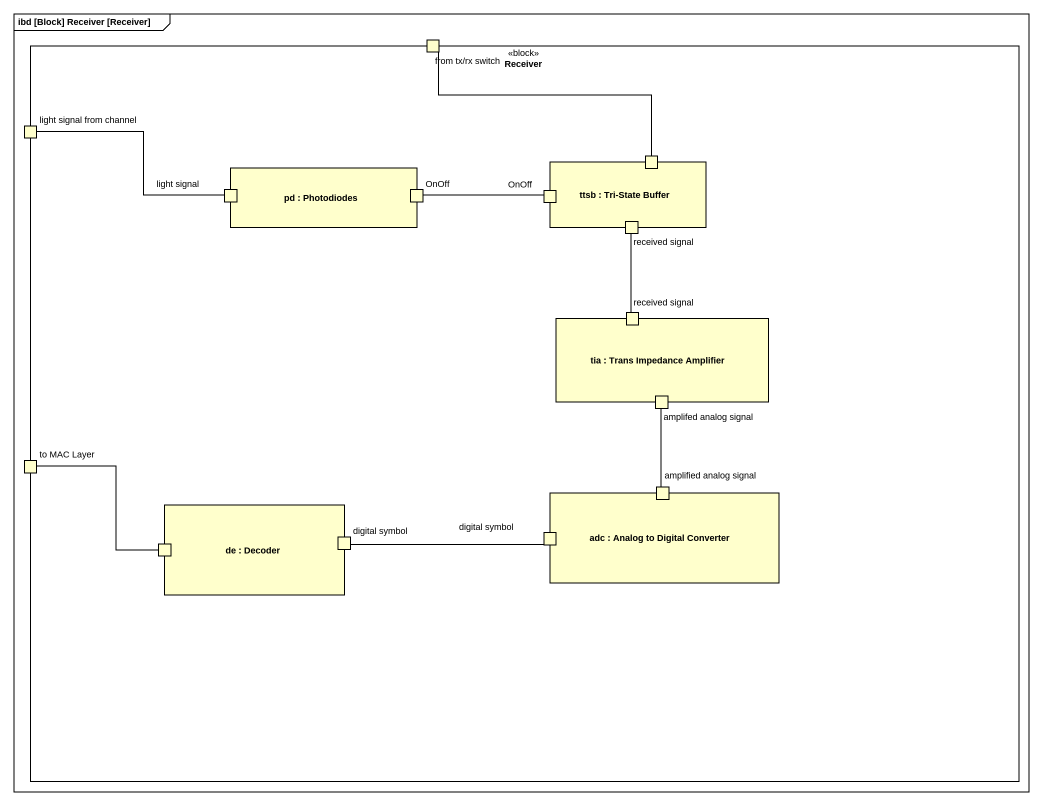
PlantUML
@startuml
mainframe ibd [Block] Receiver [Receiver]
rectangle Receiver <<block>> {
  port "from tx/rx switch" as from_tx_rx_switch #FFFFCC
  port "light signal from channel" as light_signal_from_channel #FFFFCC
  rectangle "pd : Photodiodes" as pd #FFFFCC {
    port "light signal" as light_signal #FFFFCC
    port OnOff #FFFFCC
  }
  rectangle "ttsb : Tri-State Buffer" as ttsb #FFFFCC {
    port " " as port1 #FFFFCC
    port "OnOff" as OnOff_2 #FFFFCC
    port "received signal" as received_signal #FFFFCC
  }
  rectangle "tia : Trans Impedance Amplifier" as tia #FFFFCC {
    port "received signal" as received_signal_2 #FFFFCC
    port "amplifed analog signal" as amplifed_analog_signal #FFFFCC
  }
  port "to MAC Layer" as to_MAC_Layer #FFFFCC
  rectangle "de : Decoder" as de #FFFFCC {
    port " " as port2 #FFFFCC
    port "digital symbol" as digital_symbol #FFFFCC
  }
  rectangle "adc : Analog to Digital Converter" as adc #FFFFCC {
    port "amplified analog signal" as amplified_analog_signal #FFFFCC
    port "digital symbol" as digital_symbol_2 #FFFFCC
  }
}
port1 -left- from_tx_rx_switch
light_signal -left- light_signal_from_channel
OnOff_2 -left- OnOff
received_signal_2 -up- received_signal
amplified_analog_signal -up- amplifed_analog_signal
port2 -up- to_MAC_Layer
digital_symbol -right- digital_symbol_2
@enduml
